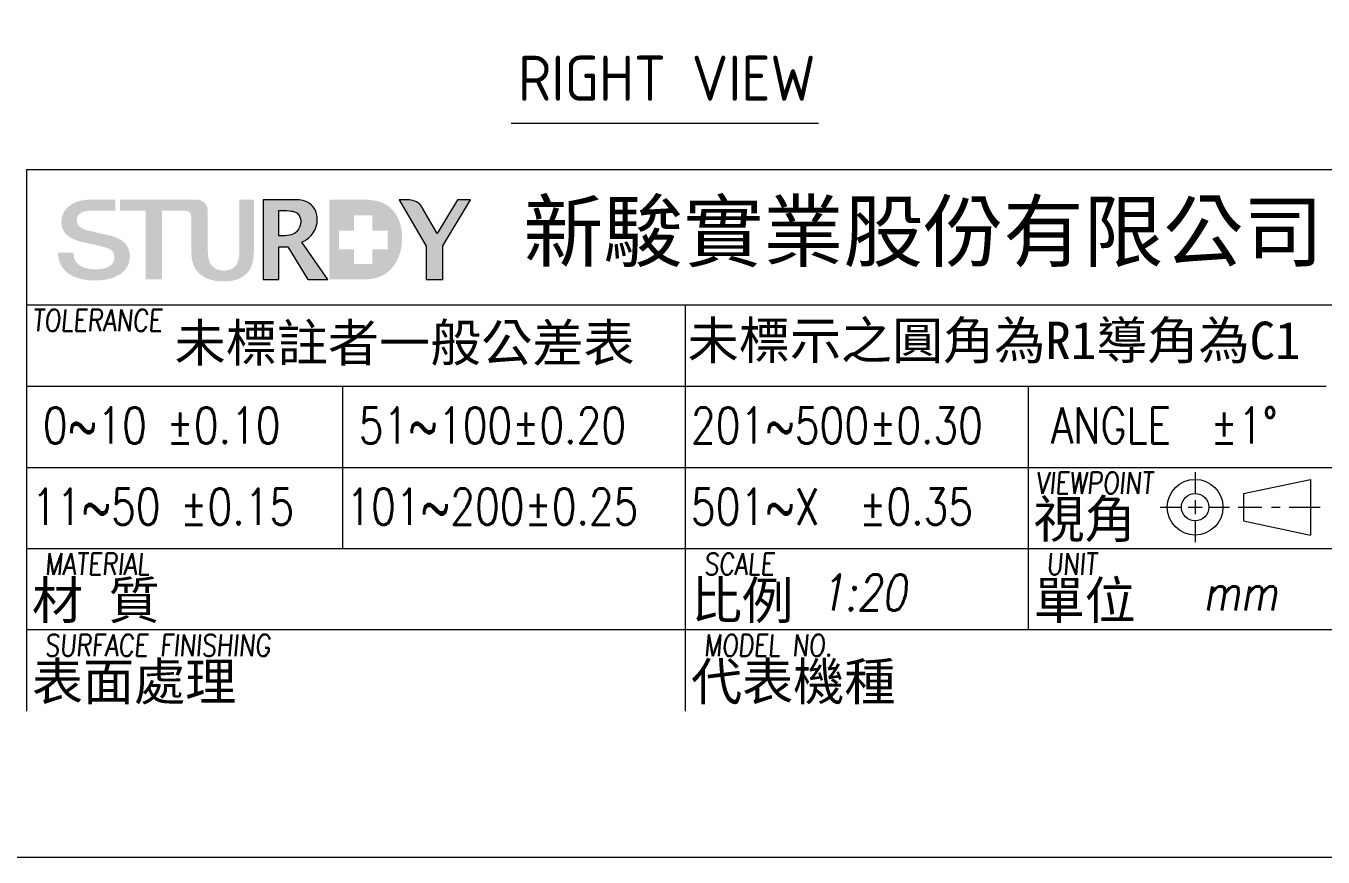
# Model space of a CAD drawing. Header units: millimetres. Extents: x 0 to 5860, y 0 to 4120.
# Drawn here: x 3118 to 4555, y 0 to 921 of the extents above; entities that cross this region are included whole.
import ezdxf

# ---------------------------------------------------------------- set-up
doc = ezdxf.new("R2010")
doc.units = ezdxf.units.MM
doc.layers.get('0').update_dxf_attribs({"lineweight": 15})
for name, color, linetype, lineweight in [('D', 3, 'Continuous', 13), ('F', 7, 'Continuous', 15), ('T', 4, 'Continuous', 15)]:
    doc.layers.add(name, color=color, linetype=linetype, lineweight=lineweight)
doc.styles.get("Standard").update_dxf_attribs({"font": ''})
doc.styles.add('STU25', font='isocp2.shx')
doc.styles.add('Text', font='romans.shx', dxfattribs={"width": 0.8, "oblique": 10})
doc.styles.get('Standard').set_extended_font_data('DFKai-SB')

# ---------------------------------------------------------------- blocks, each defined once
blk = doc.blocks.new('新駿LOGO')
at = {"layer": 'F'}
h = blk.add_hatch(color=256, dxfattribs=at)
edge = h.paths.add_edge_path()
edge.add_spline(control_points=[(-529.051, -442.142), (-529.051, -442.306), (-529.019, -442.447), (-528.955, -442.564), (-528.891, -442.681), (-528.802, -442.776), (-528.688, -442.851), (-528.574, -442.925), (-528.443, -442.98), (-528.294, -443.014), (-528.146, -443.048), (-527.986, -443.065), (-527.812, -443.065), (-527.625, -443.065), (-527.465, -443.046), (-527.333, -443.008), (-527.2, -442.969), (-527.093, -442.92), (-527.011, -442.86), (-526.929, -442.799), (-526.87, -442.73), (-526.833, -442.652), (-526.797, -442.573), (-526.778, -442.494), (-526.778, -442.413), (-526.778, -442.248), (-526.821, -442.126), (-526.905, -442.048), (-526.99, -441.97), (-527.082, -441.914), (-527.182, -441.882), (-527.356, -441.826), (-527.558, -441.773), (-527.788, -441.722), (-528.018, -441.672), (-528.302, -441.606), (-528.64, -441.526), (-528.85, -441.478), (-529.024, -441.415), (-529.164, -441.336), (-529.303, -441.257), (-529.413, -441.17), (-529.495, -441.074), (-529.578, -440.977), (-529.636, -440.874), (-529.67, -440.766), (-529.704, -440.657), (-529.721, -440.546), (-529.721, -440.434), (-529.721, -440.216), (-529.67, -440.028), (-529.567, -439.869), (-529.464, -439.71), (-529.329, -439.579), (-529.16, -439.474), (-528.991, -439.37), (-528.855, -439.306), (-528.64, -439.256), (-528.426, -439.205), (-528.133, -439.204), (-527.915, -439.204), (-527.659, -439.204), (-526.729, -439.204), (-526.729, -439.204), (-526.729, -439.204), (-526.732, -439.805), (-526.732, -439.805), (-526.732, -439.805), (-528.141, -439.796), (-528.282, -439.825), (-528.386, -439.847), (-528.478, -439.858), (-528.565, -439.9), (-528.651, -439.942), (-528.723, -439.999), (-528.78, -440.072), (-528.837, -440.144), (-528.866, -440.235), (-528.866, -440.343), (-528.866, -440.496), (-528.812, -440.616), (-528.705, -440.702), (-528.598, -440.789), (-528.458, -440.854), (-528.284, -440.898), (-528.266, -440.902), (-528.194, -440.919), (-528.069, -440.95), (-527.943, -440.98), (-527.803, -441.013), (-527.648, -441.049), (-527.493, -441.086), (-527.341, -441.121), (-527.193, -441.155), (-527.044, -441.189), (-526.938, -441.214), (-526.874, -441.231), (-526.715, -441.275), (-526.576, -441.335), (-526.457, -441.411), (-526.338, -441.488), (-526.239, -441.575), (-526.159, -441.674), (-526.079, -441.773), (-526.02, -441.878), (-525.981, -441.991), (-525.943, -442.103), (-525.923, -442.216), (-525.923, -442.329), (-525.923, -442.57), (-525.979, -442.776), (-526.091, -442.947), (-526.203, -443.118), (-526.349, -443.258), (-526.532, -443.366), (-526.715, -443.476), (-526.922, -443.555), (-527.155, -443.605), (-527.388, -443.655), (-527.625, -443.681), (-527.867, -443.681), (-528.145, -443.681), (-528.408, -443.65), (-528.653, -443.59), (-528.9, -443.53), (-529.115, -443.437), (-529.297, -443.313), (-529.48, -443.188), (-529.626, -443.028), (-529.735, -442.833), (-529.845, -442.637), (-529.902, -442.407), (-529.906, -442.142), (-529.906, -442.142), (-529.051, -442.142), (-529.051, -442.142)], knot_values=[0, 0, 0, 0, 1, 1, 1, 2, 2, 2, 3, 3, 3, 4, 4, 4, 5, 5, 5, 6, 6, 6, 7, 7, 7, 8, 8, 8, 9, 9, 9, 10, 10, 10, 11, 11, 11, 12, 12, 12, 13, 13, 13, 14, 14, 14, 15, 15, 15, 16, 16, 16, 17, 17, 17, 18, 18, 18, 19, 19, 19, 20, 20, 20, 21, 21, 21, 22, 22, 22, 23, 23, 23, 24, 24, 24, 25, 25, 25, 26, 26, 26, 27, 27, 27, 28, 28, 28, 29, 29, 29, 30, 30, 30, 31, 31, 31, 32, 32, 32, 33, 33, 33, 34, 34, 34, 35, 35, 35, 36, 36, 36, 37, 37, 37, 38, 38, 38, 39, 39, 39, 40, 40, 40, 41, 41, 41, 42, 42, 42, 43, 43, 43, 44, 44, 44, 45, 45, 45, 45], degree=3, periodic=0)
edge = h.paths.add_edge_path()
edge.add_spline(control_points=[(-522.525, -440.141), (-522.54, -440.04), (-522.569, -439.94), (-522.628, -439.896), (-522.768, -439.792), (-522.902, -439.814), (-522.902, -439.814), (-522.902, -439.814), (-523.024, -439.814), (-523.024, -439.814), (-523.024, -439.814), (-524.139, -439.814), (-524.139, -439.814), (-524.139, -439.814), (-524.139, -443.624), (-524.139, -443.624), (-524.139, -443.624), (-525.057, -443.624), (-525.057, -443.624), (-525.057, -443.624), (-525.057, -439.814), (-525.057, -439.814), (-525.057, -439.814), (-526.468, -439.814), (-526.468, -439.814), (-526.468, -439.814), (-526.468, -439.204), (-526.468, -439.204), (-526.468, -439.204), (-522.387, -439.204), (-522.387, -439.204)], knot_values=[5.578051, 5.578051, 5.578051, 5.578051, 6, 6, 6, 7, 7, 7, 8, 8, 8, 9, 9, 9, 10, 10, 10, 11, 11, 11, 12, 12, 12, 13, 13, 13, 14, 14, 14, 15, 15, 15, 15], degree=3, periodic=0)
edge.add_spline(control_points=[(-522.396, -439.204), (-522.311, -439.204), (-522.216, -439.204), (-522.216, -439.204), (-522.216, -439.204), (-521.96, -439.187), (-521.763, -439.406), (-521.582, -439.606), (-521.607, -439.851), (-521.607, -439.851), (-521.607, -439.851), (-521.607, -441.917), (-521.607, -441.917), (-521.607, -442.407), (-521.523, -442.732), (-521.357, -442.891), (-521.191, -443.051), (-520.975, -443.131), (-520.71, -443.131), (-520.449, -443.131), (-520.242, -443.052), (-520.087, -442.894), (-519.933, -442.736), (-519.855, -442.433), (-519.855, -441.982), (-519.855, -441.982), (-519.855, -439.204), (-519.855, -439.204), (-519.855, -439.204), (-519.054, -439.204), (-519.054, -439.204), (-519.054, -439.204), (-519.054, -441.919), (-519.054, -441.919), (-519.054, -442.431), (-519.119, -442.798), (-519.247, -443.02), (-519.375, -443.242), (-519.561, -443.417), (-519.804, -443.544), (-520.047, -443.671), (-520.354, -443.735), (-520.727, -443.735), (-521.094, -443.735), (-521.408, -443.676), (-521.671, -443.558), (-521.933, -443.439), (-522.142, -443.263), (-522.295, -443.029), (-522.448, -442.795), (-522.525, -442.422), (-522.525, -441.91), (-522.525, -441.91), (-522.525, -440.923), (-522.525, -440.141)], knot_values=[0.44538, 0.44538, 0.44538, 0.44538, 1, 1, 1, 2, 2, 2, 3, 3, 3, 4, 4, 4, 5, 5, 5, 6, 6, 6, 7, 7, 7, 8, 8, 8, 9, 9, 9, 10, 10, 10, 11, 11, 11, 12, 12, 12, 13, 13, 13, 14, 14, 14, 15, 15, 15, 16, 16, 16, 17, 17, 17, 17.603917, 17.603917, 17.603917, 17.603917], degree=3, periodic=0)
h = blk.add_hatch(color=256, dxfattribs=at)
edge = h.paths.add_edge_path()
edge.add_spline(control_points=[(-522.216, -439.204), (-522.216, -439.204), (-526.468, -439.204), (-526.468, -439.204)], knot_values=[14, 14, 14, 14, 15, 15, 15, 15], degree=3, periodic=0)
edge.add_spline(control_points=[(-526.468, -439.204), (-526.468, -439.204), (-526.468, -439.814), (-526.468, -439.814)], knot_values=[13, 13, 13, 13, 14, 14, 14, 14], degree=3, periodic=0)
edge.add_spline(control_points=[(-526.468, -439.814), (-526.468, -439.814), (-525.057, -439.814), (-525.057, -439.814)], knot_values=[12, 12, 12, 12, 13, 13, 13, 13], degree=3, periodic=0)
edge.add_spline(control_points=[(-525.057, -439.814), (-525.057, -439.814), (-525.057, -443.624), (-525.057, -443.624)], knot_values=[11, 11, 11, 11, 12, 12, 12, 12], degree=3, periodic=0)
edge.add_spline(control_points=[(-525.057, -443.624), (-525.057, -443.624), (-524.139, -443.624), (-524.139, -443.624)], knot_values=[10, 10, 10, 10, 11, 11, 11, 11], degree=3, periodic=0)
edge.add_spline(control_points=[(-524.139, -443.624), (-524.139, -443.624), (-524.139, -439.814), (-524.139, -439.814)], knot_values=[9, 9, 9, 9, 10, 10, 10, 10], degree=3, periodic=0)
edge.add_spline(control_points=[(-524.139, -439.814), (-524.139, -439.814), (-523.024, -439.814), (-523.024, -439.814)], knot_values=[8, 8, 8, 8, 9, 9, 9, 9], degree=3, periodic=0)
edge.add_spline(control_points=[(-523.024, -439.814), (-523.024, -439.814), (-522.902, -439.814), (-522.902, -439.814)], knot_values=[7, 7, 7, 7, 8, 8, 8, 8], degree=3, periodic=0)
edge.add_spline(control_points=[(-522.902, -439.814), (-522.902, -439.814), (-522.768, -439.792), (-522.628, -439.896)], knot_values=[6, 6, 6, 6, 7, 7, 7, 7], degree=3, periodic=0)
edge.add_spline(control_points=[(-522.628, -439.896), (-522.569, -439.94), (-522.54, -440.04), (-522.525, -440.141)], knot_values=[5.578051, 5.578051, 5.578051, 5.578051, 6, 6, 6, 6], degree=3, periodic=0)
edge.add_spline(control_points=[(-522.525, -440.141), (-522.525, -440.923), (-522.525, -441.91), (-522.525, -441.91)], knot_values=[17, 17, 17, 17, 17.603917, 17.603917, 17.603917, 17.603917], degree=3, periodic=0)
edge.add_spline(control_points=[(-522.525, -441.91), (-522.525, -442.422), (-522.448, -442.795), (-522.295, -443.029)], knot_values=[16, 16, 16, 16, 17, 17, 17, 17], degree=3, periodic=0)
edge.add_spline(control_points=[(-522.295, -443.029), (-522.142, -443.263), (-521.933, -443.439), (-521.671, -443.558)], knot_values=[15, 15, 15, 15, 16, 16, 16, 16], degree=3, periodic=0)
edge.add_spline(control_points=[(-521.671, -443.558), (-521.408, -443.676), (-521.094, -443.735), (-520.727, -443.735)], knot_values=[14, 14, 14, 14, 15, 15, 15, 15], degree=3, periodic=0)
edge.add_spline(control_points=[(-520.727, -443.735), (-520.354, -443.735), (-520.047, -443.671), (-519.804, -443.544)], knot_values=[13, 13, 13, 13, 14, 14, 14, 14], degree=3, periodic=0)
edge.add_spline(control_points=[(-519.804, -443.544), (-519.561, -443.417), (-519.375, -443.242), (-519.247, -443.02)], knot_values=[12, 12, 12, 12, 13, 13, 13, 13], degree=3, periodic=0)
edge.add_spline(control_points=[(-519.247, -443.02), (-519.119, -442.798), (-519.054, -442.431), (-519.054, -441.919)], knot_values=[11, 11, 11, 11, 12, 12, 12, 12], degree=3, periodic=0)
edge.add_spline(control_points=[(-519.054, -441.919), (-519.054, -441.919), (-519.054, -439.204), (-519.054, -439.204)], knot_values=[10, 10, 10, 10, 11, 11, 11, 11], degree=3, periodic=0)
edge.add_spline(control_points=[(-519.054, -439.204), (-519.054, -439.204), (-519.855, -439.204), (-519.855, -439.204)], knot_values=[9, 9, 9, 9, 10, 10, 10, 10], degree=3, periodic=0)
edge.add_spline(control_points=[(-519.855, -439.204), (-519.855, -439.204), (-519.855, -441.982), (-519.855, -441.982)], knot_values=[8, 8, 8, 8, 9, 9, 9, 9], degree=3, periodic=0)
edge.add_spline(control_points=[(-519.855, -441.982), (-519.855, -442.433), (-519.933, -442.736), (-520.087, -442.894)], knot_values=[7, 7, 7, 7, 8, 8, 8, 8], degree=3, periodic=0)
edge.add_spline(control_points=[(-520.087, -442.894), (-520.242, -443.052), (-520.449, -443.131), (-520.71, -443.131)], knot_values=[6, 6, 6, 6, 7, 7, 7, 7], degree=3, periodic=0)
edge.add_spline(control_points=[(-520.71, -443.131), (-520.975, -443.131), (-521.191, -443.051), (-521.357, -442.891)], knot_values=[5, 5, 5, 5, 6, 6, 6, 6], degree=3, periodic=0)
edge.add_spline(control_points=[(-521.357, -442.891), (-521.523, -442.732), (-521.607, -442.407), (-521.607, -441.917)], knot_values=[4, 4, 4, 4, 5, 5, 5, 5], degree=3, periodic=0)
edge.add_spline(control_points=[(-521.607, -441.917), (-521.607, -441.917), (-521.607, -439.851), (-521.607, -439.851)], knot_values=[3, 3, 3, 3, 4, 4, 4, 4], degree=3, periodic=0)
edge.add_spline(control_points=[(-521.607, -439.851), (-521.607, -439.851), (-521.582, -439.606), (-521.763, -439.406)], knot_values=[2, 2, 2, 2, 3, 3, 3, 3], degree=3, periodic=0)
edge.add_spline(control_points=[(-521.763, -439.406), (-521.96, -439.187), (-522.216, -439.204), (-522.216, -439.204)], knot_values=[1, 1, 1, 1, 2, 2, 2, 2], degree=3, periodic=0)
h = blk.add_hatch(color=256, dxfattribs=at)
edge = h.paths.add_edge_path()
edge.add_spline(control_points=[(-518.536, -443.624), (-518.536, -443.624), (-518.536, -439.204), (-518.536, -439.204), (-518.536, -439.204), (-516.884, -439.204), (-516.884, -439.204), (-516.545, -439.204), (-516.288, -439.246), (-516.111, -439.33), (-515.934, -439.415), (-515.794, -439.544), (-515.692, -439.716), (-515.59, -439.888), (-515.538, -440.082), (-515.538, -440.299), (-515.538, -440.557), (-515.613, -440.802), (-515.762, -441.032), (-515.912, -441.261), (-516.122, -441.437), (-516.394, -441.558), (-516.394, -441.558), (-514.952, -443.624), (-514.952, -443.624), (-514.952, -443.624), (-516.071, -443.624), (-516.071, -443.624), (-516.071, -443.624), (-517.172, -441.815), (-517.172, -441.815), (-517.172, -441.815), (-517.672, -441.815), (-517.672, -441.815), (-517.672, -441.815), (-517.672, -443.624), (-517.672, -443.624), (-517.672, -443.624), (-518.536, -443.624), (-518.536, -443.624)], knot_values=[0, 0, 0, 0, 1, 1, 1, 2, 2, 2, 3, 3, 3, 4, 4, 4, 5, 5, 5, 6, 6, 6, 7, 7, 7, 8, 8, 8, 9, 9, 9, 10, 10, 10, 11, 11, 11, 12, 12, 12, 13, 13, 13, 13], degree=3, periodic=0)
edge = h.paths.add_edge_path(flags=16)
edge.add_spline(control_points=[(-517.672, -441.21), (-517.672, -441.21), (-517.462, -441.21), (-517.462, -441.21), (-517.084, -441.21), (-516.822, -441.127), (-516.676, -440.962), (-516.53, -440.796), (-516.456, -440.609), (-516.456, -440.4), (-516.456, -440.219), (-516.515, -440.075), (-516.633, -439.968), (-516.751, -439.862), (-516.991, -439.809), (-517.351, -439.809), (-517.351, -439.809), (-517.672, -439.809), (-517.672, -439.809), (-517.672, -439.809), (-517.672, -441.21), (-517.672, -441.21)], knot_values=[0, 0, 0, 0, 1, 1, 1, 2, 2, 2, 3, 3, 3, 4, 4, 4, 5, 5, 5, 6, 6, 6, 7, 7, 7, 7], degree=3, periodic=0)
h = blk.add_hatch(color=256, dxfattribs=at)
edge = h.paths.add_edge_path()
edge.add_spline(control_points=[(-514.869, -439.204), (-514.869, -439.204), (-514.869, -443.624), (-514.869, -443.624)], knot_values=[0, 0, 0, 0, 1, 1, 1, 1], degree=3, periodic=0)
edge.add_spline(control_points=[(-514.869, -443.624), (-514.869, -443.624), (-513.047, -443.624), (-513.047, -443.624)], knot_values=[8, 8, 8, 8, 9, 9, 9, 9], degree=3, periodic=0)
edge.add_spline(control_points=[(-513.047, -443.624), (-512.514, -443.624), (-512.094, -443.524), (-511.788, -443.322)], knot_values=[7, 7, 7, 7, 8, 8, 8, 8], degree=3, periodic=0)
edge.add_spline(control_points=[(-511.788, -443.322), (-511.48, -443.121), (-511.247, -442.847), (-511.087, -442.501)], knot_values=[6, 6, 6, 6, 7, 7, 7, 7], degree=3, periodic=0)
edge.add_spline(control_points=[(-511.087, -442.501), (-510.927, -442.155), (-510.846, -441.761), (-510.846, -441.321)], knot_values=[5, 5, 5, 5, 6, 6, 6, 6], degree=3, periodic=0)
edge.add_spline(control_points=[(-510.846, -441.321), (-510.846, -440.871), (-510.931, -440.488), (-511.099, -440.17)], knot_values=[4, 4, 4, 4, 5, 5, 5, 5], degree=3, periodic=0)
edge.add_spline(control_points=[(-511.099, -440.17), (-511.267, -439.852), (-511.493, -439.612), (-511.777, -439.448)], knot_values=[3, 3, 3, 3, 4, 4, 4, 4], degree=3, periodic=0)
edge.add_spline(control_points=[(-511.777, -439.448), (-512.061, -439.285), (-512.457, -439.204), (-512.967, -439.204)], knot_values=[2, 2, 2, 2, 3, 3, 3, 3], degree=3, periodic=0)
edge.add_spline(control_points=[(-512.967, -439.204), (-512.967, -439.204), (-514.869, -439.204), (-514.869, -439.204)], knot_values=[1, 1, 1, 1, 2, 2, 2, 2], degree=3, periodic=0)
h.paths.add_polyline_path([(-514.335, -441.95), (-513.511, -441.95), (-513.511, -442.773), (-512.482, -442.773), (-512.482, -441.95), (-511.637, -441.95), (-511.637, -440.92), (-512.482, -440.92), (-512.482, -440.074), (-513.511, -440.074), (-513.511, -440.92), (-514.335, -440.92)], flags=16)
h = blk.add_hatch(color=256, dxfattribs=at)
edge = h.paths.add_edge_path()
edge.add_spline(control_points=[(-509.511, -443.624), (-509.511, -443.624), (-509.511, -441.772), (-509.511, -441.772), (-509.511, -441.772), (-510.996, -439.204), (-510.996, -439.204), (-510.996, -439.204), (-510.644, -439.204), (-510.644, -439.204), (-510.644, -439.204), (-510.299, -439.189), (-510.044, -439.321), (-509.79, -439.454), (-509.707, -439.678), (-509.707, -439.678), (-509.707, -439.678), (-508.902, -441.069), (-508.902, -441.069), (-508.902, -441.069), (-507.778, -439.204), (-507.778, -439.204), (-507.778, -439.204), (-507.048, -439.204), (-507.048, -439.204), (-507.048, -439.204), (-508.592, -441.767), (-508.592, -441.767), (-508.592, -441.767), (-508.592, -443.624), (-508.592, -443.624), (-508.592, -443.624), (-509.511, -443.624), (-509.511, -443.624)], knot_values=[0, 0, 0, 0, 1, 1, 1, 2, 2, 2, 3, 3, 3, 4, 4, 4, 5, 5, 5, 6, 6, 6, 7, 7, 7, 8, 8, 8, 9, 9, 9, 10, 10, 10, 11, 11, 11, 11], degree=3, periodic=0)
at = {"layer": 'F', "lineweight": 0}
for points, knots in [([(-518.536, -443.624), (-518.536, -443.624), (-518.536, -439.204), (-518.536, -439.204), (-518.536, -439.204), (-516.884, -439.204), (-516.884, -439.204), (-516.545, -439.204), (-516.288, -439.246), (-516.111, -439.33), (-515.934, -439.415), (-515.794, -439.544), (-515.692, -439.716), (-515.59, -439.888), (-515.538, -440.082), (-515.538, -440.299), (-515.538, -440.557), (-515.613, -440.802), (-515.762, -441.032), (-515.912, -441.261), (-516.122, -441.437), (-516.394, -441.558), (-516.394, -441.558), (-514.952, -443.624), (-514.952, -443.624), (-514.952, -443.624), (-516.071, -443.624), (-516.071, -443.624), (-516.071, -443.624), (-517.172, -441.815), (-517.172, -441.815), (-517.172, -441.815), (-517.672, -441.815), (-517.672, -441.815), (-517.672, -441.815), (-517.672, -443.624), (-517.672, -443.624), (-517.672, -443.624), (-518.536, -443.624), (-518.536, -443.624)], [0, 0, 0, 0, 1, 1, 1, 2, 2, 2, 3, 3, 3, 4, 4, 4, 5, 5, 5, 6, 6, 6, 7, 7, 7, 8, 8, 8, 9, 9, 9, 10, 10, 10, 11, 11, 11, 12, 12, 12, 13, 13, 13, 13]), ([(-517.672, -441.21), (-517.672, -441.21), (-517.462, -441.21), (-517.462, -441.21), (-517.084, -441.21), (-516.822, -441.127), (-516.676, -440.962), (-516.53, -440.796), (-516.456, -440.609), (-516.456, -440.4), (-516.456, -440.219), (-516.515, -440.075), (-516.633, -439.968), (-516.751, -439.862), (-516.991, -439.809), (-517.351, -439.809), (-517.351, -439.809), (-517.672, -439.809), (-517.672, -439.809), (-517.672, -439.809), (-517.672, -441.21), (-517.672, -441.21)], [0, 0, 0, 0, 1, 1, 1, 2, 2, 2, 3, 3, 3, 4, 4, 4, 5, 5, 5, 6, 6, 6, 7, 7, 7, 7]), ([(-509.511, -443.624), (-509.511, -443.624), (-509.511, -441.772), (-509.511, -441.772), (-509.511, -441.772), (-510.996, -439.204), (-510.996, -439.204), (-510.996, -439.204), (-510.644, -439.204), (-510.644, -439.204), (-510.644, -439.204), (-510.299, -439.189), (-510.044, -439.321), (-509.79, -439.454), (-509.707, -439.678), (-509.707, -439.678), (-509.707, -439.678), (-508.902, -441.069), (-508.902, -441.069), (-508.902, -441.069), (-507.778, -439.204), (-507.778, -439.204), (-507.778, -439.204), (-507.048, -439.204), (-507.048, -439.204), (-507.048, -439.204), (-508.592, -441.767), (-508.592, -441.767), (-508.592, -441.767), (-508.592, -443.624), (-508.592, -443.624), (-508.592, -443.624), (-509.511, -443.624), (-509.511, -443.624)], [0, 0, 0, 0, 1, 1, 1, 2, 2, 2, 3, 3, 3, 4, 4, 4, 5, 5, 5, 6, 6, 6, 7, 7, 7, 8, 8, 8, 9, 9, 9, 10, 10, 10, 11, 11, 11, 11])]:
    blk.add_open_spline(points, degree=3, knots=knots, dxfattribs=at)
at = {"insert": (-504.123, -439.334), "char_height": 3.25, "attachment_point": 1, "style": 'STU25'}
blk.add_mtext('{\\f標楷體|b0|i0|c136|p65;新駿實業股份有限公司}', dxfattribs=at)

msp = doc.modelspace()

# ---------------------------------------------------------------- linework, layer by layer
at = {"layer": 'D'}
msp.add_line((3655.136, 813.171), (3995.977, 813.171), dxfattribs=at)
at = {"layer": 'F', "color": 7}
for p, q in [((3118.213, 761.787), (5738.213, 761.787)), ((3118.213, 611.787), (5738.213, 611.787)), ((3848.213, 611.787), (3848.213, 161.787)), ((3118.213, 521.787), (4558.213, 521.787)), ((3468.213, 521.787), (3468.213, 341.787)), ((4228.213, 521.787), (4228.213, 251.787)), ((3118.213, 431.787), (5738.213, 431.787)), ((4298.213, 431.787), (5738.213, 431.787)), ((3118.213, 341.787), (5738.213, 341.787)), ((5738.213, 251.787), (3118.213, 251.787))]:
    msp.add_line(p, q, dxfattribs=at)
at = {"layer": 'F'}
msp.add_line((3118.213, 761.787), (3118.213, 161.787), dxfattribs=at)
at = {"layer": 'F', "color": 0}
for p, q in [((4413.13, 426.316), (4413.13, 402.877)), ((4466.587, 402.877), (4541.068, 418.466)), ((4541.068, 418.466), (4541.068, 356.803)), ((4466.587, 402.877), (4466.587, 372.392)), ((4413.13, 395.338), (4413.13, 379.93)), ((4374.448, 387.634), (4397.888, 387.634)), ((4405.427, 387.634), (4420.834, 387.634)), ((4428.373, 387.634), (4451.308, 387.634)), ((4460.833, 387.634), (4487.229, 387.634)), ((4497.873, 387.634), (4507.24, 387.634)), ((4517.279, 387.634), (4551.645, 387.634)), ((4413.13, 372.392), (4413.13, 348.952)), ((4466.587, 372.392), (4541.068, 356.803))]:
    msp.add_line(p, q, dxfattribs=at)
at = {"layer": 'F', "color": 6}
msp.add_lwpolyline([(0, 4120), (0, 0), (5860, 0), (5860, 4120)], close=True, dxfattribs=at)
at = {"layer": 'F', "color": 0}
for radius in [30.832, 15.243]:
    msp.add_circle((4413.13, 387.634), radius, dxfattribs=at)

# ---------------------------------------------------------------- block references
at = {"xscale": 20, "yscale": 20, "zscale": 20}
msp.add_blockref('新駿LOGO', (13751.191, 9512.417), dxfattribs=at)

# ---------------------------------------------------------------- texts
at = {"layer": 'D', "color": 11, "insert": (3662.731, 887.925), "char_height": 50, "attachment_point": 1}
msp.add_mtext('{\\Fisocp2.shx;RIGHT VIEW}', dxfattribs=at)
at = {"layer": 'F', "color": 1, "lineweight": 15, "style": 'Text', "oblique": 5, "width": 0.8}
for s, p in [('TOLERANCE', (3124.54, 582.604)), ('VIEWPOINT', (4236.574, 402.604)), ('MATERIAL', (3138.342, 312.604)), ('SCALE', (3868.767, 312.604)), ('UNIT', (4248.342, 312.604)), ('SURFACE FINISHING', (3138.342, 222.604)), ('MODEL NO.', (3868.767, 222.604))]:
    msp.add_text(s, height=24, dxfattribs=at).set_placement(p)
at = {"layer": 'F', "lineweight": -3}
for s, height, p in [('未標註者一般公差表', 41.5149, (3282.303, 549.005)), ('未標示之圓角為R1導角為C1', 41.51487, (3850.804, 551.693)), ('視角', 41.5149, (4234.112, 353.789)), ('材 質', 41.5149, (3124.112, 263.789)), ('比例', 41.5149, (3854.536, 263.789)), ('單位', 41.5149, (4234.112, 263.789)), ('表面處理', 41.5149, (3124.112, 173.789)), ('代表機種', 41.5149, (3854.536, 173.789))]:
    msp.add_text(s, height=height, dxfattribs=at).set_placement(p)
at = {"layer": 'F', "lineweight": 20, "style": 'Text', "width": 0.8}
for s, p in [('0~10 ±0.10', (3136.329, 458.232)), ('51~100±0.20', (3486.329, 458.232)), ('201~500±0.30', (3854.378, 458.232)), ('ANGLE  ±1%%D', (4253.52, 458.232)), ('11~50 ±0.15', (3124.073, 368.232)), ('101~200±0.25', (3472.541, 368.232)), ('501~X  ±0.35', (3854.378, 368.232))]:
    msp.add_text(s, height=40, dxfattribs=at).set_placement(p)
at = {"layer": 'T', "lineweight": 20, "style": 'Text', "oblique": 10, "width": 0.8}
for s, p in [('1:20', (3997.12, 273.055)), ('mm', (4422.283, 273.168))]:
    msp.add_text(s, height=40, dxfattribs=at).set_placement(p)

doc.saveas('drawing.dxf')
